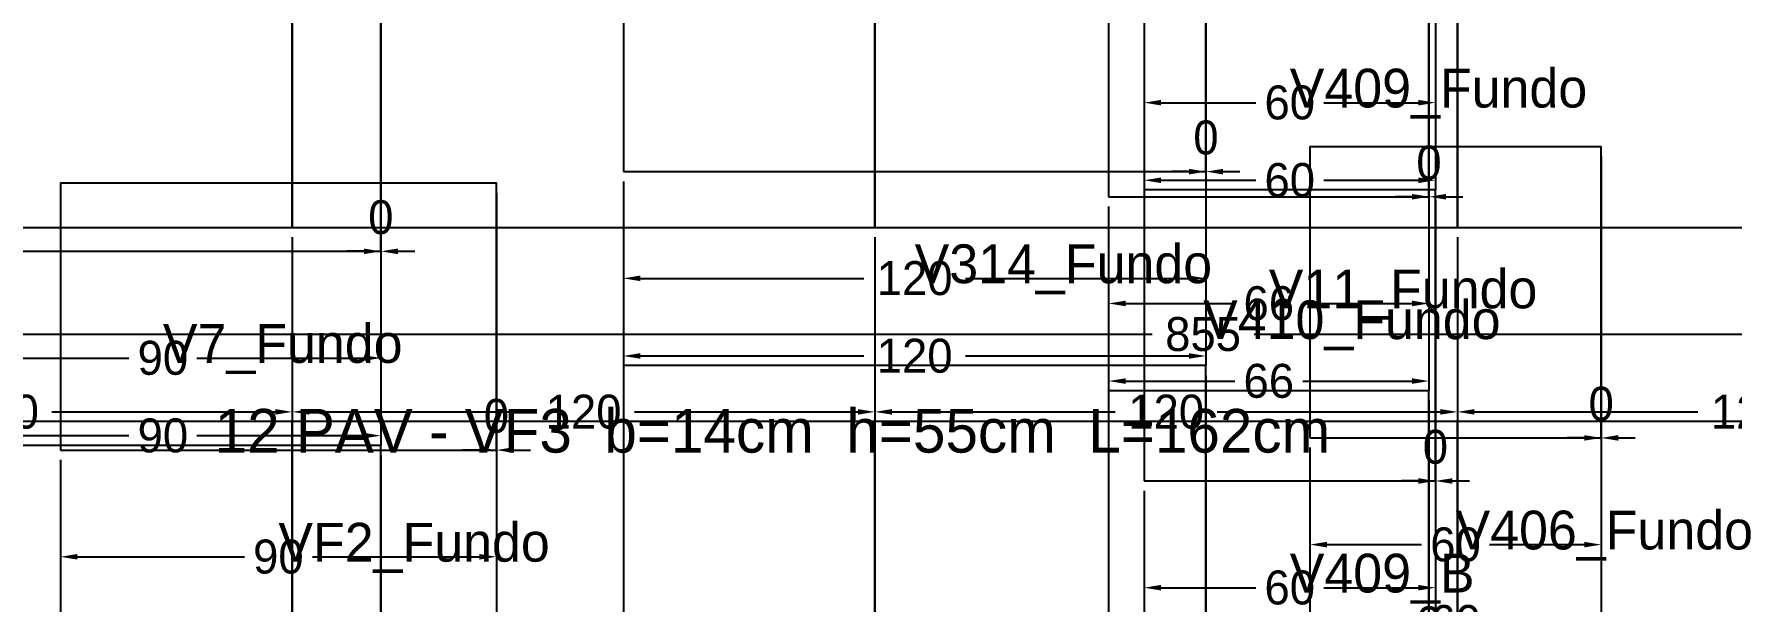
# Model space of a CAD drawing. Header units: metres. Extents: x 946 to 6411, y 1397 to 3666.
# Drawn here: x 1835.7 to 2185.2, y 2342.3 to 2459.3 of the extents above; entities that cross this region are included whole.
import ezdxf

# ---------------------------------------------------------------- set-up
doc = ezdxf.new("R2010")
doc.units = ezdxf.units.M
doc.layers.add('COTA', color=3, linetype='Continuous')
doc.dimstyles.new('COTA_VIG', dxfattribs={"dimtxt": 7, "dimasz": 3.5, "dimexe": 2, "dimexo": 2, "dimgap": 1.5, "dimtad": 1, "dimdec": 1, "dimcen": 2.5, "dimclrd": 3, "dimclre": 3, "dimclrt": 3, "dimazin": 3, "dimtfac": 1, "dimtmove": 0, "dimatfit": 3})

# ---------------------------------------------------------------- blocks, each defined once
blk = doc.blocks.new('_CLOSEDFILLED')
at = {"color": 0, "linetype": 'BYBLOCK'}
blk.add_solid([(-1, 0.164), (0, 0), (-1, -0.164)], dxfattribs=at)
blk = doc.blocks.new('*D34')
at = {"color": 3}
for p, q in [((1841.13, 2371.46), (1841.13, 2349.46)), ((1930.93, 2371.46), (1930.93, 2349.46)), ((1844.63, 2351.46), (1879.03, 2351.46)), ((1893.03, 2351.46), (1927.43, 2351.46))]:
    blk.add_line(p, q, dxfattribs=at)
at = {"layer": 'Defpoints'}
for p in [(1841.13, 2373.46), (1930.93, 2373.46), (1841.13, 2351.46)]:
    blk.add_point(p, dxfattribs=at)
at = {"layer": 'COTA', "color": 3, "xscale": 3.5, "yscale": 3.5, "rotation": 180}
blk.add_blockref('_CLOSEDFILLED', (1841.13, 2351.46), dxfattribs=at)
at = {"layer": 'COTA', "color": 3, "xscale": 3.5, "yscale": 3.5}
blk.add_blockref('_CLOSEDFILLED', (1930.93, 2351.46), dxfattribs=at)
at = {"layer": 'COTA', "color": 3, "insert": (1886.03, 2351.46), "char_height": 7, "attachment_point": 5}
blk.add_mtext('90', dxfattribs=at)
blk = doc.blocks.new('*D35')
at = {"color": 3}
for p, q in [((1841.13, 2371.46), (1841.13, 2333.46)), ((1930.93, 2371.46), (1930.93, 2333.46)), ((1844.63, 2335.46), (1879.03, 2335.46)), ((1893.03, 2335.46), (1927.43, 2335.46))]:
    blk.add_line(p, q, dxfattribs=at)
at = {"layer": 'Defpoints'}
for p in [(1841.13, 2373.46), (1930.93, 2373.46), (1841.13, 2335.46)]:
    blk.add_point(p, dxfattribs=at)
at = {"layer": 'COTA', "color": 3, "xscale": 3.5, "yscale": 3.5, "rotation": 180}
blk.add_blockref('_CLOSEDFILLED', (1841.13, 2335.46), dxfattribs=at)
at = {"layer": 'COTA', "color": 3, "xscale": 3.5, "yscale": 3.5}
blk.add_blockref('_CLOSEDFILLED', (1930.93, 2335.46), dxfattribs=at)
at = {"layer": 'COTA', "color": 3, "insert": (1886.03, 2335.46), "char_height": 7, "attachment_point": 5}
blk.add_mtext('90', dxfattribs=at)
blk = doc.blocks.new('*D97')
at = {"color": 3}
for p, q in [((1817.34, 2412.44), (1817.34, 2390.44)), ((1907.14, 2412.44), (1907.14, 2390.44)), ((1820.84, 2392.44), (1855.24, 2392.44)), ((1869.24, 2392.44), (1903.64, 2392.44))]:
    blk.add_line(p, q, dxfattribs=at)
at = {"layer": 'Defpoints'}
for p in [(1817.34, 2414.44), (1907.14, 2414.44), (1817.34, 2392.44)]:
    blk.add_point(p, dxfattribs=at)
at = {"layer": 'COTA', "color": 3, "xscale": 3.5, "yscale": 3.5, "rotation": 180}
blk.add_blockref('_CLOSEDFILLED', (1817.34, 2392.44), dxfattribs=at)
at = {"layer": 'COTA', "color": 3, "xscale": 3.5, "yscale": 3.5}
blk.add_blockref('_CLOSEDFILLED', (1907.14, 2392.44), dxfattribs=at)
at = {"layer": 'COTA', "color": 3, "insert": (1862.24, 2392.44), "char_height": 7, "attachment_point": 5}
blk.add_mtext('90', dxfattribs=at)
blk = doc.blocks.new('*D98')
at = {"color": 3}
for p, q in [((1817.34, 2412.44), (1817.34, 2374.44)), ((1907.14, 2412.44), (1907.14, 2374.44)), ((1820.84, 2376.44), (1855.24, 2376.44)), ((1869.24, 2376.44), (1903.64, 2376.44))]:
    blk.add_line(p, q, dxfattribs=at)
at = {"layer": 'Defpoints'}
for p in [(1817.34, 2414.44), (1907.14, 2414.44), (1817.34, 2376.44)]:
    blk.add_point(p, dxfattribs=at)
at = {"layer": 'COTA', "color": 3, "xscale": 3.5, "yscale": 3.5, "rotation": 180}
blk.add_blockref('_CLOSEDFILLED', (1817.34, 2376.44), dxfattribs=at)
at = {"layer": 'COTA', "color": 3, "xscale": 3.5, "yscale": 3.5}
blk.add_blockref('_CLOSEDFILLED', (1907.14, 2376.44), dxfattribs=at)
at = {"layer": 'COTA', "color": 3, "insert": (1862.24, 2376.44), "char_height": 7, "attachment_point": 5}
blk.add_mtext('90', dxfattribs=at)
blk = doc.blocks.new('*D133')
at = {"color": 3}
for p, q in [((2057.03, 2423.69), (2057.03, 2401.69)), ((2123.03, 2423.69), (2123.03, 2401.69)), ((2060.53, 2403.69), (2083.03, 2403.69)), ((2097.03, 2403.69), (2119.53, 2403.69))]:
    blk.add_line(p, q, dxfattribs=at)
at = {"layer": 'Defpoints'}
for p in [(2057.03, 2425.69), (2123.03, 2425.69), (2057.03, 2403.69)]:
    blk.add_point(p, dxfattribs=at)
at = {"layer": 'COTA', "color": 3, "xscale": 3.5, "yscale": 3.5, "rotation": 180}
blk.add_blockref('_CLOSEDFILLED', (2057.03, 2403.69), dxfattribs=at)
at = {"layer": 'COTA', "color": 3, "xscale": 3.5, "yscale": 3.5}
blk.add_blockref('_CLOSEDFILLED', (2123.03, 2403.69), dxfattribs=at)
at = {"layer": 'COTA', "color": 3, "insert": (2090.03, 2403.69), "char_height": 7, "attachment_point": 5}
blk.add_mtext('66', dxfattribs=at)
blk = doc.blocks.new('*D134')
at = {"color": 3}
for p, q in [((2057.03, 2423.69), (2057.03, 2385.69)), ((2123.03, 2423.69), (2123.03, 2385.69)), ((2060.53, 2387.69), (2083.03, 2387.69)), ((2097.03, 2387.69), (2119.53, 2387.69))]:
    blk.add_line(p, q, dxfattribs=at)
at = {"layer": 'Defpoints'}
for p in [(2057.03, 2425.69), (2123.03, 2425.69), (2057.03, 2387.69)]:
    blk.add_point(p, dxfattribs=at)
at = {"layer": 'COTA', "color": 3, "xscale": 3.5, "yscale": 3.5, "rotation": 180}
blk.add_blockref('_CLOSEDFILLED', (2057.03, 2387.69), dxfattribs=at)
at = {"layer": 'COTA', "color": 3, "xscale": 3.5, "yscale": 3.5}
blk.add_blockref('_CLOSEDFILLED', (2123.03, 2387.69), dxfattribs=at)
at = {"layer": 'COTA', "color": 3, "insert": (2090.03, 2387.69), "char_height": 7, "attachment_point": 5}
blk.add_mtext('66', dxfattribs=at)
blk = doc.blocks.new('*D1480')
at = {"color": 3}
for p, q in [((1957.09, 2428.87), (1957.09, 2406.87)), ((2077.09, 2428.87), (2077.09, 2406.87)), ((1960.59, 2408.87), (2006.59, 2408.87)), ((2027.59, 2408.87), (2073.59, 2408.87))]:
    blk.add_line(p, q, dxfattribs=at)
at = {"layer": 'Defpoints'}
for p in [(1957.09, 2430.87), (2077.09, 2430.87), (1957.09, 2408.87)]:
    blk.add_point(p, dxfattribs=at)
at = {"layer": 'COTA', "color": 3, "xscale": 3.5, "yscale": 3.5, "rotation": 180}
blk.add_blockref('_CLOSEDFILLED', (1957.09, 2408.87), dxfattribs=at)
at = {"layer": 'COTA', "color": 3, "xscale": 3.5, "yscale": 3.5}
blk.add_blockref('_CLOSEDFILLED', (2077.09, 2408.87), dxfattribs=at)
at = {"layer": 'COTA', "color": 3, "insert": (2017.09, 2408.87), "char_height": 7, "attachment_point": 5}
blk.add_mtext('120', dxfattribs=at)
blk = doc.blocks.new('*D1481')
at = {"color": 3}
for p, q in [((1957.09, 2428.87), (1957.09, 2390.87)), ((2077.09, 2428.87), (2077.09, 2390.87)), ((1960.59, 2392.87), (2006.59, 2392.87)), ((2027.59, 2392.87), (2073.59, 2392.87))]:
    blk.add_line(p, q, dxfattribs=at)
at = {"layer": 'Defpoints'}
for p in [(1957.09, 2430.87), (2077.09, 2430.87), (1957.09, 2392.87)]:
    blk.add_point(p, dxfattribs=at)
at = {"layer": 'COTA', "color": 3, "xscale": 3.5, "yscale": 3.5, "rotation": 180}
blk.add_blockref('_CLOSEDFILLED', (1957.09, 2392.87), dxfattribs=at)
at = {"layer": 'COTA', "color": 3, "xscale": 3.5, "yscale": 3.5}
blk.add_blockref('_CLOSEDFILLED', (2077.09, 2392.87), dxfattribs=at)
at = {"layer": 'COTA', "color": 3, "insert": (2017.09, 2392.87), "char_height": 7, "attachment_point": 5}
blk.add_mtext('120', dxfattribs=at)
blk = doc.blocks.new('*D1834')
at = {"color": 3}
for p, q in [((2098.5, 2373.97), (2098.5, 2351.97)), ((2158.5, 2373.97), (2158.5, 2351.97)), ((2102, 2353.97), (2121.5, 2353.97)), ((2135.5, 2353.97), (2155, 2353.97))]:
    blk.add_line(p, q, dxfattribs=at)
at = {"layer": 'Defpoints'}
for p in [(2098.5, 2375.97), (2158.5, 2375.97), (2098.5, 2353.97)]:
    blk.add_point(p, dxfattribs=at)
at = {"layer": 'COTA', "color": 3, "xscale": 3.5, "yscale": 3.5, "rotation": 180}
blk.add_blockref('_CLOSEDFILLED', (2098.5, 2353.97), dxfattribs=at)
at = {"layer": 'COTA', "color": 3, "xscale": 3.5, "yscale": 3.5}
blk.add_blockref('_CLOSEDFILLED', (2158.5, 2353.97), dxfattribs=at)
at = {"layer": 'COTA', "color": 3, "insert": (2128.5, 2353.97), "char_height": 7, "attachment_point": 5}
blk.add_mtext('60', dxfattribs=at)
blk = doc.blocks.new('*D1835')
at = {"color": 3}
for p, q in [((2098.5, 2373.97), (2098.5, 2335.97)), ((2158.5, 2373.97), (2158.5, 2335.97)), ((2102, 2337.97), (2121.5, 2337.97)), ((2135.5, 2337.97), (2155, 2337.97))]:
    blk.add_line(p, q, dxfattribs=at)
at = {"layer": 'Defpoints'}
for p in [(2098.5, 2375.97), (2158.5, 2375.97), (2098.5, 2337.97)]:
    blk.add_point(p, dxfattribs=at)
at = {"layer": 'COTA', "color": 3, "xscale": 3.5, "yscale": 3.5, "rotation": 180}
blk.add_blockref('_CLOSEDFILLED', (2098.5, 2337.97), dxfattribs=at)
at = {"layer": 'COTA', "color": 3, "xscale": 3.5, "yscale": 3.5}
blk.add_blockref('_CLOSEDFILLED', (2158.5, 2337.97), dxfattribs=at)
at = {"layer": 'COTA', "color": 3, "insert": (2128.5, 2337.97), "char_height": 7, "attachment_point": 5}
blk.add_mtext('60', dxfattribs=at)
blk = doc.blocks.new('*D1888')
at = {"color": 3}
for p, q in [((2064.35, 2365.09), (2064.35, 2343.09)), ((2124.35, 2365.09), (2124.35, 2343.09)), ((2067.85, 2345.09), (2087.35, 2345.09)), ((2101.35, 2345.09), (2120.85, 2345.09))]:
    blk.add_line(p, q, dxfattribs=at)
at = {"layer": 'Defpoints'}
for p in [(2064.35, 2367.09), (2124.35, 2367.09), (2064.35, 2345.09)]:
    blk.add_point(p, dxfattribs=at)
at = {"layer": 'COTA', "color": 3, "xscale": 3.5, "yscale": 3.5, "rotation": 180}
blk.add_blockref('_CLOSEDFILLED', (2064.35, 2345.09), dxfattribs=at)
at = {"layer": 'COTA', "color": 3, "xscale": 3.5, "yscale": 3.5}
blk.add_blockref('_CLOSEDFILLED', (2124.35, 2345.09), dxfattribs=at)
at = {"layer": 'COTA', "color": 3, "insert": (2094.35, 2345.09), "char_height": 7, "attachment_point": 5}
blk.add_mtext('60', dxfattribs=at)
blk = doc.blocks.new('*D1889')
at = {"color": 3}
for p, q in [((2064.35, 2365.09), (2064.35, 2327.09)), ((2124.35, 2365.09), (2124.35, 2327.09)), ((2067.85, 2329.09), (2087.35, 2329.09)), ((2101.35, 2329.09), (2120.85, 2329.09))]:
    blk.add_line(p, q, dxfattribs=at)
at = {"layer": 'Defpoints'}
for p in [(2064.35, 2367.09), (2124.35, 2367.09), (2064.35, 2329.09)]:
    blk.add_point(p, dxfattribs=at)
at = {"layer": 'COTA', "color": 3, "xscale": 3.5, "yscale": 3.5, "rotation": 180}
blk.add_blockref('_CLOSEDFILLED', (2064.35, 2329.09), dxfattribs=at)
at = {"layer": 'COTA', "color": 3, "xscale": 3.5, "yscale": 3.5}
blk.add_blockref('_CLOSEDFILLED', (2124.35, 2329.09), dxfattribs=at)
at = {"layer": 'COTA', "color": 3, "insert": (2094.35, 2329.09), "char_height": 7, "attachment_point": 5}
blk.add_mtext('60', dxfattribs=at)
blk = doc.blocks.new('*D1891')
at = {"color": 3}
for p, q in [((2064.35, 2465.09), (2064.35, 2443.09)), ((2124.35, 2465.09), (2124.35, 2443.09)), ((2067.85, 2445.09), (2087.35, 2445.09)), ((2101.35, 2445.09), (2120.85, 2445.09))]:
    blk.add_line(p, q, dxfattribs=at)
at = {"layer": 'Defpoints'}
for p in [(2064.35, 2467.09), (2124.35, 2467.09), (2064.35, 2445.09)]:
    blk.add_point(p, dxfattribs=at)
at = {"layer": 'COTA', "color": 3, "xscale": 3.5, "yscale": 3.5, "rotation": 180}
blk.add_blockref('_CLOSEDFILLED', (2064.35, 2445.09), dxfattribs=at)
at = {"layer": 'COTA', "color": 3, "xscale": 3.5, "yscale": 3.5}
blk.add_blockref('_CLOSEDFILLED', (2124.35, 2445.09), dxfattribs=at)
at = {"layer": 'COTA', "color": 3, "insert": (2094.35, 2445.09), "char_height": 7, "attachment_point": 5}
blk.add_mtext('60', dxfattribs=at)
blk = doc.blocks.new('*D1892')
at = {"color": 3}
for p, q in [((2064.35, 2465.09), (2064.35, 2427.09)), ((2124.35, 2465.09), (2124.35, 2427.09)), ((2067.85, 2429.09), (2087.35, 2429.09)), ((2101.35, 2429.09), (2120.85, 2429.09))]:
    blk.add_line(p, q, dxfattribs=at)
at = {"layer": 'Defpoints'}
for p in [(2064.35, 2467.09), (2124.35, 2467.09), (2064.35, 2429.09)]:
    blk.add_point(p, dxfattribs=at)
at = {"layer": 'COTA', "color": 3, "xscale": 3.5, "yscale": 3.5, "rotation": 180}
blk.add_blockref('_CLOSEDFILLED', (2064.35, 2429.09), dxfattribs=at)
at = {"layer": 'COTA', "color": 3, "xscale": 3.5, "yscale": 3.5}
blk.add_blockref('_CLOSEDFILLED', (2124.35, 2429.09), dxfattribs=at)
at = {"layer": 'COTA', "color": 3, "insert": (2094.35, 2429.09), "char_height": 7, "attachment_point": 5}
blk.add_mtext('60', dxfattribs=at)
blk = doc.blocks.new('*D1914')
at = {"color": 3}
for p, q in [((1648.9, 2417.34), (1648.9, 2395.34)), ((2504.1, 2417.34), (2504.1, 2395.34)), ((1652.4, 2397.34), (2066, 2397.34)), ((2087, 2397.34), (2500.6, 2397.34))]:
    blk.add_line(p, q, dxfattribs=at)
at = {"layer": 'Defpoints'}
for p in [(1648.9, 2419.34), (2504.1, 2419.34), (1648.9, 2397.34)]:
    blk.add_point(p, dxfattribs=at)
at = {"layer": 'COTA', "color": 3, "xscale": 3.5, "yscale": 3.5, "rotation": 180}
blk.add_blockref('_CLOSEDFILLED', (1648.9, 2397.34), dxfattribs=at)
at = {"layer": 'COTA', "color": 3, "xscale": 3.5, "yscale": 3.5}
blk.add_blockref('_CLOSEDFILLED', (2504.1, 2397.34), dxfattribs=at)
at = {"layer": 'COTA', "color": 3, "insert": (2076.5, 2397.34), "char_height": 7, "attachment_point": 5}
blk.add_mtext('855', dxfattribs=at)
blk = doc.blocks.new('*D1916')
at = {"color": 3}
for p, q in [((1768.9, 2417.34), (1768.9, 2379.34)), ((1888.9, 2417.34), (1888.9, 2379.34)), ((1772.4, 2381.34), (1818.4, 2381.34)), ((1839.4, 2381.34), (1885.4, 2381.34))]:
    blk.add_line(p, q, dxfattribs=at)
at = {"layer": 'Defpoints'}
for p in [(1768.9, 2419.34), (1888.9, 2419.34), (1768.9, 2381.34)]:
    blk.add_point(p, dxfattribs=at)
at = {"layer": 'COTA', "color": 3, "xscale": 3.5, "yscale": 3.5, "rotation": 180}
blk.add_blockref('_CLOSEDFILLED', (1768.9, 2381.34), dxfattribs=at)
at = {"layer": 'COTA', "color": 3, "xscale": 3.5, "yscale": 3.5}
blk.add_blockref('_CLOSEDFILLED', (1888.9, 2381.34), dxfattribs=at)
at = {"layer": 'COTA', "color": 3, "insert": (1828.9, 2381.34), "char_height": 7, "attachment_point": 5}
blk.add_mtext('120', dxfattribs=at)
blk = doc.blocks.new('*D1917')
at = {"color": 3}
for p, q in [((1888.9, 2417.34), (1888.9, 2379.34)), ((2008.9, 2417.34), (2008.9, 2379.34)), ((1892.4, 2381.34), (1938.4, 2381.34)), ((1959.4, 2381.34), (2005.4, 2381.34))]:
    blk.add_line(p, q, dxfattribs=at)
at = {"layer": 'Defpoints'}
for p in [(1888.9, 2419.34), (2008.9, 2419.34), (1888.9, 2381.34)]:
    blk.add_point(p, dxfattribs=at)
at = {"layer": 'COTA', "color": 3, "xscale": 3.5, "yscale": 3.5, "rotation": 180}
blk.add_blockref('_CLOSEDFILLED', (1888.9, 2381.34), dxfattribs=at)
at = {"layer": 'COTA', "color": 3, "xscale": 3.5, "yscale": 3.5}
blk.add_blockref('_CLOSEDFILLED', (2008.9, 2381.34), dxfattribs=at)
at = {"layer": 'COTA', "color": 3, "insert": (1948.9, 2381.34), "char_height": 7, "attachment_point": 5}
blk.add_mtext('120', dxfattribs=at)
blk = doc.blocks.new('*D1918')
at = {"color": 3}
for p, q in [((2008.9, 2417.34), (2008.9, 2379.34)), ((2128.9, 2417.34), (2128.9, 2379.34)), ((2012.4, 2381.34), (2058.4, 2381.34)), ((2079.4, 2381.34), (2125.4, 2381.34))]:
    blk.add_line(p, q, dxfattribs=at)
at = {"layer": 'Defpoints'}
for p in [(2008.9, 2419.34), (2128.9, 2419.34), (2008.9, 2381.34)]:
    blk.add_point(p, dxfattribs=at)
at = {"layer": 'COTA', "color": 3, "xscale": 3.5, "yscale": 3.5, "rotation": 180}
blk.add_blockref('_CLOSEDFILLED', (2008.9, 2381.34), dxfattribs=at)
at = {"layer": 'COTA', "color": 3, "xscale": 3.5, "yscale": 3.5}
blk.add_blockref('_CLOSEDFILLED', (2128.9, 2381.34), dxfattribs=at)
at = {"layer": 'COTA', "color": 3, "insert": (2068.9, 2381.34), "char_height": 7, "attachment_point": 5}
blk.add_mtext('120', dxfattribs=at)
blk = doc.blocks.new('*D1919')
at = {"color": 3}
for p, q in [((2128.9, 2417.34), (2128.9, 2379.34)), ((2248.9, 2417.34), (2248.9, 2379.34)), ((2132.4, 2381.34), (2178.4, 2381.34)), ((2199.4, 2381.34), (2245.4, 2381.34))]:
    blk.add_line(p, q, dxfattribs=at)
at = {"layer": 'Defpoints'}
for p in [(2128.9, 2419.34), (2248.9, 2419.34), (2128.9, 2381.34)]:
    blk.add_point(p, dxfattribs=at)
at = {"layer": 'COTA', "color": 3, "xscale": 3.5, "yscale": 3.5, "rotation": 180}
blk.add_blockref('_CLOSEDFILLED', (2128.9, 2381.34), dxfattribs=at)
at = {"layer": 'COTA', "color": 3, "xscale": 3.5, "yscale": 3.5}
blk.add_blockref('_CLOSEDFILLED', (2248.9, 2381.34), dxfattribs=at)
at = {"layer": 'COTA', "color": 3, "insert": (2188.9, 2381.34), "char_height": 7, "attachment_point": 5}
blk.add_mtext('120', dxfattribs=at)

msp = doc.modelspace()

# ---------------------------------------------------------------- linework, layer by layer
at = {"layer": 'Paineis'}
for points in [[(1957.09, 2430.87), (2077.09, 2430.87), (2077.09, 2528.87), (1957.09, 2528.87)], [(1768.9, 2419.34), (1888.9, 2419.34), (1888.9, 2479.34), (1768.9, 2479.34)], [(1888.9, 2419.34), (2008.9, 2419.34), (2008.9, 2479.34), (1888.9, 2479.34)], [(2008.9, 2419.34), (2128.9, 2419.34), (2128.9, 2479.34), (2008.9, 2479.34)], [(2057.03, 2425.69), (2123.03, 2425.69), (2123.03, 2480.69), (2057.03, 2480.69)], [(2128.9, 2419.34), (2248.9, 2419.34), (2248.9, 2479.34), (2128.9, 2479.34)], [(1817.34, 2414.44), (1907.14, 2414.44), (1907.14, 2469.44), (1817.34, 2469.44)], [(2098.5, 2375.97), (2158.5, 2375.97), (2158.5, 2435.97), (2098.5, 2435.97)], [(1841.13, 2373.46), (1930.93, 2373.46), (1930.93, 2428.46), (1841.13, 2428.46)], [(2064.35, 2367.09), (2124.35, 2367.09), (2124.35, 2427.09), (2064.35, 2427.09)], [(1957.09, 2292.87), (2077.09, 2292.87), (2077.09, 2390.87), (1957.09, 2390.87)], [(2057.03, 2330.69), (2123.03, 2330.69), (2123.03, 2385.69), (2057.03, 2385.69)], [(1768.9, 2319.34), (1888.9, 2319.34), (1888.9, 2379.34), (1768.9, 2379.34)], [(1888.9, 2319.34), (2008.9, 2319.34), (2008.9, 2379.34), (1888.9, 2379.34)], [(2008.9, 2319.34), (2128.9, 2319.34), (2128.9, 2379.34), (2008.9, 2379.34)], [(2128.9, 2319.34), (2248.9, 2319.34), (2248.9, 2379.34), (2128.9, 2379.34)], [(1817.34, 2319.44), (1907.14, 2319.44), (1907.14, 2374.44), (1817.34, 2374.44)]]:
    msp.add_lwpolyline(points, close=True, dxfattribs=at)

# ---------------------------------------------------------------- texts
at = {"layer": 'NOMENCLATURA', "insert": (1872.91, 2381.94), "char_height": 9, "attachment_point": 1}
msp.add_mtext('12 PAV - VF3  b=14cm  h=55cm  L=162cm', dxfattribs=at)
at = {"layer": 'Texto Secao', "char_height": 8, "attachment_point": 1}
for s, insert in [('V409_Fundo', (2094.35, 2452.09)), ('V314_Fundo', (2017.09, 2415.87)), ('V11_Fundo', (2090.03, 2410.69)), ('V410_Fundo', (2076.5, 2404.34)), ('V7_Fundo', (1862.24, 2399.44)), ('V406_Fundo', (2128.5, 2360.97)), ('VF2_Fundo', (1886.03, 2358.46)), ('V409_B', (2094.35, 2352.09))]:
    msp.add_mtext(s, dxfattribs=dict(at, insert=insert))

# ---------------------------------------------------------------- dimensions: what is measured, and where the dimension line sits
at = {"layer": 'COTA'}
for base, p1, p2 in [((2077.09, 2430.87), (2077.09, 2430.87), (2077.09, 2528.87)), ((2123.03, 2425.69), (2123.03, 2425.69), (2123.03, 2480.69)), ((1907.14, 2414.44), (1907.14, 2414.44), (1907.14, 2469.44)), ((2158.5, 2375.97), (2158.5, 2375.97), (2158.5, 2435.97)), ((1930.93, 2373.46), (1930.93, 2373.46), (1930.93, 2428.46)), ((2124.35, 2367.09), (2124.35, 2367.09), (2124.35, 2427.09)), ((2077.09, 2292.87), (2077.09, 2292.87), (2077.09, 2390.87)), ((2123.03, 2330.69), (2123.03, 2330.69), (2123.03, 2385.69)), ((1907.14, 2319.44), (1907.14, 2319.44), (1907.14, 2374.44))]:
    msp.add_linear_dim(base=base, p1=p1, p2=p2, dimstyle='COTA_VIG', dxfattribs=at).render()
for base, p1, p2, picture, middle in [((2064.35, 2445.09), (2064.35, 2467.09), (2124.35, 2467.09), '*D1891', (2094.35, 2445.09)), ((2064.35, 2429.09), (2064.35, 2467.09), (2124.35, 2467.09), '*D1892', (2094.35, 2429.09)), ((1957.09, 2408.87), (1957.09, 2430.87), (2077.09, 2430.87), '*D1480', (2017.09, 2408.87)), ((1957.09, 2392.87), (1957.09, 2430.87), (2077.09, 2430.87), '*D1481', (2017.09, 2392.87)), ((2057.03, 2403.69), (2057.03, 2425.69), (2123.03, 2425.69), '*D133', (2090.03, 2403.69)), ((2057.03, 2387.69), (2057.03, 2425.69), (2123.03, 2425.69), '*D134', (2090.03, 2387.69)), ((1648.9, 2397.34), (1648.9, 2419.34), (2504.1, 2419.34), '*D1914', (2076.5, 2397.34)), ((1768.9, 2381.34), (1768.9, 2419.34), (1888.9, 2419.34), '*D1916', (1828.9, 2381.34)), ((1888.9, 2381.34), (1888.9, 2419.34), (2008.9, 2419.34), '*D1917', (1948.9, 2381.34)), ((2008.9, 2381.34), (2008.9, 2419.34), (2128.9, 2419.34), '*D1918', (2068.9, 2381.34)), ((2128.9, 2381.34), (2128.9, 2419.34), (2248.9, 2419.34), '*D1919', (2188.9, 2381.34)), ((1817.34, 2392.44), (1817.34, 2414.44), (1907.14, 2414.44), '*D97', (1862.24, 2392.44)), ((1817.34, 2376.44), (1817.34, 2414.44), (1907.14, 2414.44), '*D98', (1862.24, 2376.44)), ((2098.5, 2353.97), (2098.5, 2375.97), (2158.5, 2375.97), '*D1834', (2128.5, 2353.97)), ((2098.5, 2337.97), (2098.5, 2375.97), (2158.5, 2375.97), '*D1835', (2128.5, 2337.97)), ((1841.13, 2351.46), (1841.13, 2373.46), (1930.93, 2373.46), '*D34', (1886.03, 2351.46)), ((1841.13, 2335.46), (1841.13, 2373.46), (1930.93, 2373.46), '*D35', (1886.03, 2335.46)), ((2064.35, 2345.09), (2064.35, 2367.09), (2124.35, 2367.09), '*D1888', (2094.35, 2345.09)), ((2064.35, 2329.09), (2064.35, 2367.09), (2124.35, 2367.09), '*D1889', (2094.35, 2329.09))]:
    dim = msp.add_linear_dim(base=base, p1=p1, p2=p2, dimstyle='COTA_VIG', dxfattribs=at)
    dim.commit()
    dim.dimension.update_dxf_attribs({"geometry": picture, "text_midpoint": middle})

doc.saveas('drawing.dxf')
